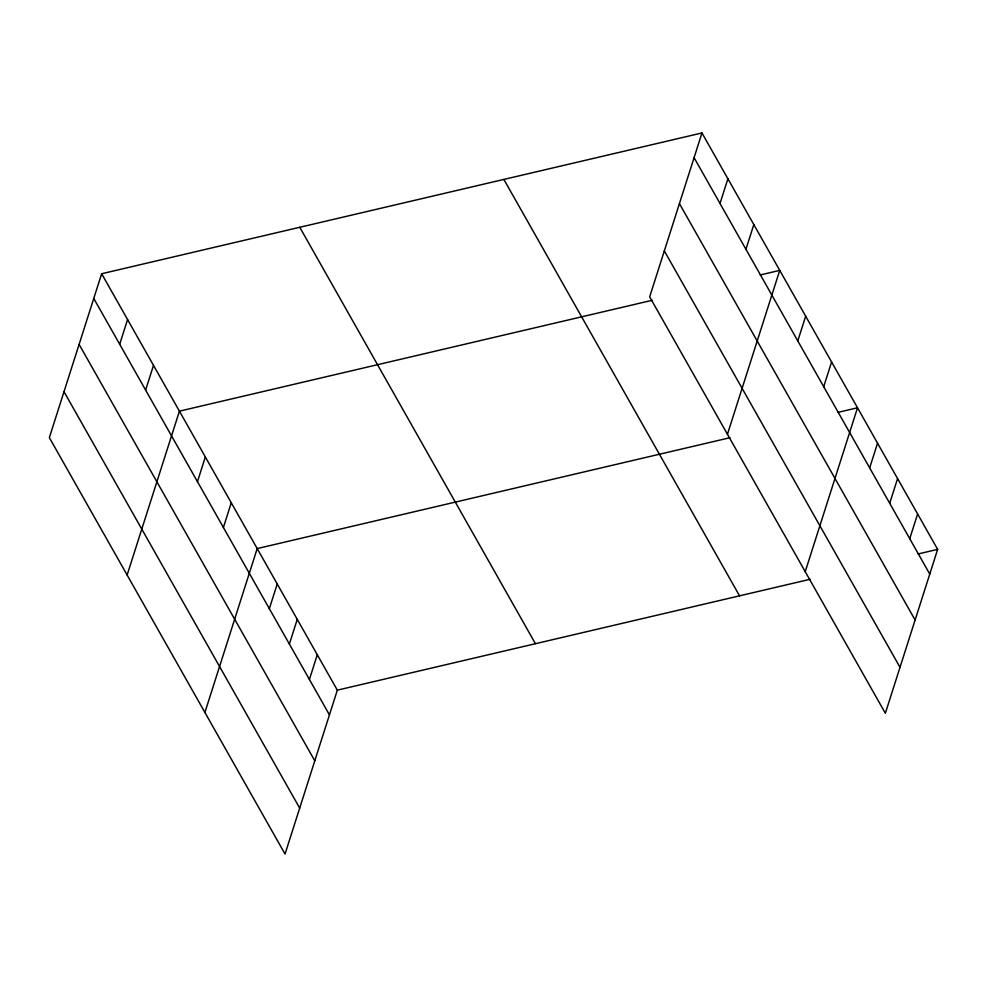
<?xml version="1.0" encoding="UTF-8"?>
<svg xmlns="http://www.w3.org/2000/svg" width="987" height="987" viewBox="0 0 987 987"><rect width="100%" height="100%" fill="white"/><g stroke="black" fill="none" stroke-linecap="round" stroke-linejoin="round"><path stroke-width="1.48" d="M101.649 273.744L49.35 437.623L285.033 854.039L337.332 690.16L101.649 273.744L701.967 132.961L937.65 549.377L885.351 713.256L649.668 296.84L701.967 132.961M119.686 344.266L127.582 319.541M145.62 390.075L153.503 365.35M127.126 575.039L179.424 411.16L652.173 300.295M197.462 481.681L205.345 456.956M223.383 527.49L231.279 502.765M204.901 712.466L257.2 548.575L729.948 437.71M269.34 608.683L277.236 583.971M289.376 644.079L297.26 619.367M309.412 679.475L317.296 654.763M720.004 203.482L727.9 178.758M745.938 249.292L753.821 224.567M727.444 434.268L779.742 270.376L760.237 274.954M797.78 340.897L805.676 316.185M823.701 386.707L831.597 361.982M805.219 571.683L857.518 407.791L838.012 412.369M869.658 467.9L877.554 443.188M889.694 503.296L897.59 478.584M909.73 538.692L917.614 513.98M337.332 690.16L810.08 579.295M918.144 553.954L937.65 549.377M694.083 157.673L929.766 574.089M679.426 203.606L915.109 620.021M664.325 250.92L900.008 667.335M503.863 179.412L739.547 595.827M299.764 227.281L535.435 643.697M93.765 298.456L329.448 714.872M79.108 344.389L314.791 760.804M64.007 391.703L299.69 808.119"/></g></svg>
